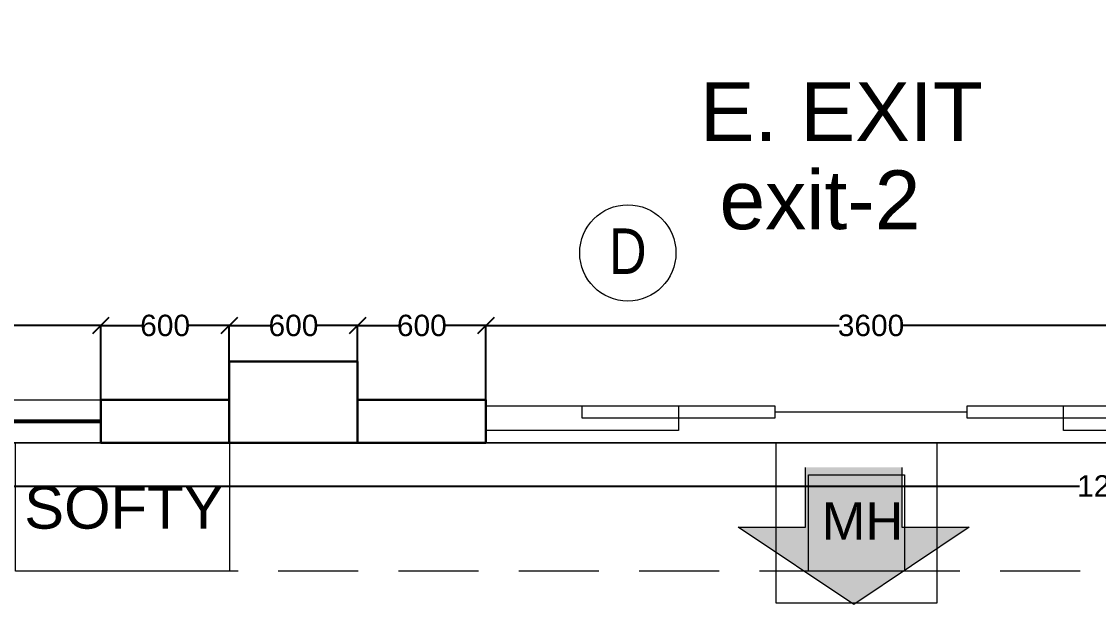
# Model space of a CAD drawing. Header units: inches. Extents: x 148614 to 294443, y 4730 to 138360.
# Drawn here: x 226416 to 231451, y 101428 to 104152 of the extents above; entities that cross this region are included whole.
import ezdxf
from ezdxf.enums import TextEntityAlignment as Align

# ---------------------------------------------------------------- set-up
doc = ezdxf.new("R2010")
doc.units = ezdxf.units.IN
doc.header["$MEASUREMENT"] = 0
doc.linetypes.add('( Hidden )', pattern=[0.375, 0.25, -0.125])
doc.linetypes.add('HIDDEN2', pattern=[0.1875, 0.125, -0.0625])
doc.layers.get('DEFPOINTS').update_dxf_attribs({"color": 40, "lineweight": 15})
for name, color, linetype, lineweight in [('01-PDA MEP', 7, 'Continuous', 15), ('AR-WALL', 43, 'Continuous', 13), ('BUILDING  LINE', 46, 'Continuous', 0), ('Column', 32, 'Continuous', 30), ('DIAMENSION', 122, 'Continuous', 15), ('door window text', 242, 'Continuous', 13), ('dotted gen.& dotted windows', 252, 'HIDDEN2', 15), ('glass', 132, 'Continuous', 25), ('MEP INPUTS', 7, 'Continuous', 15), ('mullion', 6, 'Continuous', 30), ('Otla', 251, 'Continuous', 13), ('Ramp', 252, 'Continuous', 13), ('room text', 7, 'Continuous', 13), ('wall ele', 7, 'Continuous', 15)]:
    doc.layers.add(name, color=color, linetype=linetype, lineweight=lineweight)
doc.layers.add('DIM 02 DMART', color=8, linetype='Continuous')
doc.styles.add('ARIAL', font='arial.ttf')
doc.styles.add('dim center', font='arial.ttf', dxfattribs={"height": 250})
doc.styles.add('opning tag', font='ARIALN.TTF', dxfattribs={"height": 175})
doc.styles.add('room text', font='arial.ttf', dxfattribs={"height": 150})
doc.dimstyles.new('Dmart', dxfattribs={"dimtxt": 100, "dimasz": 75, "dimexe": 0.0625, "dimexo": 0.0625, "dimgap": 0.09, "dimtad": 0, "dimdec": 0, "dimzin": 0, "dimdsep": 46, "dimtxsty": 'ARIAL', "dimblk": 'OBLIQUE', "dimcen": 0.09, "dimclrt": 252, "dimadec": 0, "dimazin": 0, "dimtfac": 1, "dimtdec": 0, "dimtofl": 0, "dimtmove": 1, "dimatfit": 3, "dimldrblk": 'OBLIQUE', "dimfxl": 1, "dimtolj": 1, "dimtzin": 0, "dimarcsym": 0})

# ---------------------------------------------------------------- blocks, each defined once
blk = doc.blocks.new('DFGFH')
at = {"layer": 'AR-WALL', "lineweight": 0}
for p, q in [((32753.6939, -3088.3867), (32753.6939, -3087.4867)), ((32753.6939, -3087.4867), (32753.8089, -3087.4867)), ((32753.8089, -3087.4867), (32753.8089, -3088.3867)), ((32753.8089, -3088.3867), (32753.6939, -3088.3867)), ((32753.6939, -3091.0867), (32753.6939, -3090.1867)), ((32753.6939, -3090.1867), (32753.8089, -3090.1867)), ((32753.8089, -3090.1867), (32753.8089, -3091.0867)), ((32753.8089, -3091.0867), (32753.6939, -3091.0867))]:
    blk.add_line(p, q, dxfattribs=at)
at = {"layer": 'AR-WALL', "color": 150, "lineweight": 0}
for p, q in [((32753.6939, -3088.8367), (32753.6939, -3087.9367)), ((32753.6939, -3087.9367), (32753.7514, -3087.9367)), ((32753.7514, -3087.9367), (32753.7514, -3088.8367)), ((32753.7514, -3088.8367), (32753.6939, -3088.8367)), ((32753.7226, -3089.7367), (32753.7226, -3088.8367)), ((32753.6939, -3090.6367), (32753.6939, -3089.7367)), ((32753.6939, -3089.7367), (32753.7514, -3089.7367)), ((32753.7514, -3089.7367), (32753.7514, -3090.6367)), ((32753.7514, -3090.6367), (32753.6939, -3090.6367))]:
    blk.add_line(p, q, dxfattribs=at)
blk = doc.blocks.new('A$C736D5789-flat-2')
h = blk.add_hatch(color=104)
h.set_gradient(color1=(14, 170, 35), rotation=90, one_color=1, tint=1, name='CYLINDER')
h.paths.add_polyline_path([(0.0067, 0.302), (0.3217, 0.302), (-0.2183, 0.6631), (-0.7583, 0.302), (-0.4433, 0.302), (-0.4433, 0.0224), (0.0067, 0.0224)])
at = {"color": 43, "linetype": 'Continuous'}
blk.add_lwpolyline([(0.0067, 0.0224), (0.0067, 0.302), (0.3217, 0.302), (-0.2183, 0.6631), (-0.7583, 0.302), (-0.4433, 0.302), (-0.4433, 0.0224)], dxfattribs=at)
blk = doc.blocks.new('A$C2CE0611A')
at = {"layer": 'Otla', "rotation": 270}
blk.add_blockref('DFGFH', (3091.0867, 32753.6939), dxfattribs=at)
at = {"layer": 'Ramp', "xscale": -1, "rotation": 179.9999957030443}
blk.add_blockref('A$C736D5789-flat-2', (1.9373, -0.2653, 1.9661), dxfattribs=at)
blk = doc.blocks.new('_Oblique')
at = {"color": 0, "linetype": 'ByBlock', "lineweight": -2}
blk.add_line((-0.5, -0.5), (0.5, 0.5), dxfattribs=at)
blk = doc.blocks.new('*D177')
at = {"layer": 'DEFPOINTS', "color": 0}
for p in [(226787.6, 102731.2), (224987.6, 102383.5), (226787.6, 102383.5)]:
    blk.add_point(p, dxfattribs=at)
at = {"layer": 'DIM 02 DMART', "color": 0, "lineweight": -2}
for p, q in [((224987.6, 102383.5), (224987.6, 102731.2)), ((224987.6, 102731.2), (225743.1, 102731.2)), ((226787.6, 102731.2), (226032.2, 102731.2)), ((226787.6, 102383.5), (226787.6, 102731.2))]:
    blk.add_line(p, q, dxfattribs=at)
at = {"layer": 'DIM 02 DMART', "color": 0, "lineweight": -2, "xscale": 75, "yscale": 75, "zscale": 75, "rotation": 180}
blk.add_blockref('_Oblique', (224987.6, 102731.2), dxfattribs=at)
at = {"layer": 'DIM 02 DMART', "color": 0, "lineweight": -2, "xscale": 75, "yscale": 75, "zscale": 75}
blk.add_blockref('_Oblique', (226787.6, 102731.2), dxfattribs=at)
at = {"layer": 'DIM 02 DMART', "color": 252, "insert": (225887.6, 102731.2), "char_height": 100, "attachment_point": 5, "style": 'ARIAL'}
blk.add_mtext('\\A1;1800', dxfattribs=at)
blk = doc.blocks.new('*D178')
at = {"layer": 'DEFPOINTS', "color": 0}
for p in [(227387.6, 102731.2), (226787.6, 102383.5), (227387.6, 102383.5)]:
    blk.add_point(p, dxfattribs=at)
at = {"layer": 'DIM 02 DMART', "color": 0, "lineweight": -2}
for p, q in [((226787.6, 102383.5), (226787.6, 102731.2)), ((226787.6, 102731.2), (226977, 102731.2)), ((227387.6, 102731.2), (227198.3, 102731.2)), ((227387.6, 102383.5), (227387.6, 102731.2))]:
    blk.add_line(p, q, dxfattribs=at)
at = {"layer": 'DIM 02 DMART', "color": 0, "lineweight": -2, "xscale": 75, "yscale": 75, "zscale": 75, "rotation": 180}
blk.add_blockref('_Oblique', (226787.6, 102731.2), dxfattribs=at)
at = {"layer": 'DIM 02 DMART', "color": 0, "lineweight": -2, "xscale": 75, "yscale": 75, "zscale": 75}
blk.add_blockref('_Oblique', (227387.6, 102731.2), dxfattribs=at)
at = {"layer": 'DIM 02 DMART', "color": 252, "insert": (227087.6, 102731.2), "char_height": 100, "attachment_point": 5, "style": 'ARIAL'}
blk.add_mtext('\\A1;600', dxfattribs=at)
blk = doc.blocks.new('*D179')
at = {"layer": 'DEFPOINTS', "color": 0}
for p in [(227987.6, 102731.2), (227987.6, 102563.5), (227387.6, 102383.5)]:
    blk.add_point(p, dxfattribs=at)
at = {"layer": 'DIM 02 DMART', "color": 0, "lineweight": -2}
for p, q in [((227387.6, 102383.5), (227387.6, 102731.2)), ((227387.6, 102731.2), (227577, 102731.2)), ((227987.6, 102731.2), (227798.3, 102731.2)), ((227987.6, 102563.5), (227987.6, 102731.2))]:
    blk.add_line(p, q, dxfattribs=at)
at = {"layer": 'DIM 02 DMART', "color": 0, "lineweight": -2, "xscale": 75, "yscale": 75, "zscale": 75, "rotation": 180}
blk.add_blockref('_Oblique', (227387.6, 102731.2), dxfattribs=at)
at = {"layer": 'DIM 02 DMART', "color": 0, "lineweight": -2, "xscale": 75, "yscale": 75, "zscale": 75}
blk.add_blockref('_Oblique', (227987.6, 102731.2), dxfattribs=at)
at = {"layer": 'DIM 02 DMART', "color": 252, "insert": (227687.6, 102731.2), "char_height": 100, "attachment_point": 5, "style": 'ARIAL'}
blk.add_mtext('\\A1;600', dxfattribs=at)
blk = doc.blocks.new('*D180')
at = {"layer": 'DEFPOINTS', "color": 0}
for p in [(228587.6, 102731.2), (227987.6, 102563.5), (228587.6, 102383.5)]:
    blk.add_point(p, dxfattribs=at)
at = {"layer": 'DIM 02 DMART', "color": 0, "lineweight": -2}
for p, q in [((227987.6, 102563.5), (227987.6, 102731.2)), ((227987.6, 102731.2), (228177, 102731.2)), ((228587.6, 102731.2), (228398.3, 102731.2)), ((228587.6, 102383.5), (228587.6, 102731.2))]:
    blk.add_line(p, q, dxfattribs=at)
at = {"layer": 'DIM 02 DMART', "color": 0, "lineweight": -2, "xscale": 75, "yscale": 75, "zscale": 75, "rotation": 180}
blk.add_blockref('_Oblique', (227987.6, 102731.2), dxfattribs=at)
at = {"layer": 'DIM 02 DMART', "color": 0, "lineweight": -2, "xscale": 75, "yscale": 75, "zscale": 75}
blk.add_blockref('_Oblique', (228587.6, 102731.2), dxfattribs=at)
at = {"layer": 'DIM 02 DMART', "color": 252, "insert": (228287.6, 102731.2), "char_height": 100, "attachment_point": 5, "style": 'ARIAL'}
blk.add_mtext('\\A1;600', dxfattribs=at)
blk = doc.blocks.new('*D181')
at = {"layer": 'DEFPOINTS', "color": 0}
for p in [(232187.6, 102731.2), (228587.6, 102383.5), (232187.6, 102383.5)]:
    blk.add_point(p, dxfattribs=at)
at = {"layer": 'DIM 02 DMART', "color": 0, "lineweight": -2}
for p, q in [((228587.6, 102383.5), (228587.6, 102731.2)), ((228587.6, 102731.2), (230238.4, 102731.2)), ((232187.6, 102731.2), (230536.8, 102731.2)), ((232187.6, 102383.5), (232187.6, 102731.2))]:
    blk.add_line(p, q, dxfattribs=at)
at = {"layer": 'DIM 02 DMART', "color": 0, "lineweight": -2, "xscale": 75, "yscale": 75, "zscale": 75, "rotation": 180}
blk.add_blockref('_Oblique', (228587.6, 102731.2), dxfattribs=at)
at = {"layer": 'DIM 02 DMART', "color": 0, "lineweight": -2, "xscale": 75, "yscale": 75, "zscale": 75}
blk.add_blockref('_Oblique', (232187.6, 102731.2), dxfattribs=at)
at = {"layer": 'DIM 02 DMART', "color": 252, "insert": (230387.6, 102731.2), "char_height": 100, "attachment_point": 5, "style": 'ARIAL'}
blk.add_mtext('\\A1;3600', dxfattribs=at)
blk = doc.blocks.new('*D95')
at = {"layer": 'DEFPOINTS', "color": 0}
for p in [(224387.6, 102183.5), (236501.1, 102183.5), (236501.1, 101981.1)]:
    blk.add_point(p, dxfattribs=at)
at = {"layer": 'DIM 02 DMART', "color": 0, "lineweight": -2}
for p, q in [((224387.6, 102183.4), (224387.6, 101981)), ((236501.1, 102183.4), (236501.1, 101981)), ((224387.6, 101981.1), (231361.8, 101981.1)), ((236501.1, 101981.1), (231728.9, 101981.1))]:
    blk.add_line(p, q, dxfattribs=at)
at = {"layer": 'DIM 02 DMART', "color": 0, "lineweight": -2, "xscale": 75, "yscale": 75, "zscale": 75, "rotation": 180}
blk.add_blockref('_Oblique', (224387.6, 101981.1), dxfattribs=at)
at = {"layer": 'DIM 02 DMART', "color": 0, "lineweight": -2, "xscale": 75, "yscale": 75, "zscale": 75}
blk.add_blockref('_Oblique', (236501.1, 101981.1), dxfattribs=at)
at = {"layer": 'DIM 02 DMART', "color": 252, "insert": (231545.3, 101981.1), "char_height": 100, "attachment_point": 5, "style": 'ARIAL'}
blk.add_mtext('\\A1;12113', dxfattribs=at)
blk = doc.blocks.new('opning tag')
at = {"layer": 'door window text', "linetype": 'Continuous'}
blk.add_circle((0, 0), 132.3, dxfattribs=at)
at = {"layer": 'door window text', "style": 'opning tag'}
blk.add_attdef('D1', text='', height=125, dxfattribs=at).set_placement((0, -57.7), align=Align.CENTER)
blk = doc.blocks.new('gr flr')
at = {"layer": 'DIAMENSION', "color": 6, "lineweight": 5, "ltscale": 1000}
blk.add_lwpolyline([(2327445.6, -3253648.8), (2327445.6, -3254248.8), (2326445.6, -3254248.8), (2326445.6, -3253648.8)], close=True, dxfattribs=at)
at = {"layer": 'MEP INPUTS', "color": 3, "lineweight": 5, "ltscale": 1000, "insert": (2326486.7, -3253850.5, 1000), "char_height": 200, "width": 294.793, "attachment_point": 1, "style": 'dim center'}
blk.add_mtext('SOFTY ', dxfattribs=at)
blk = doc.blocks.new('A$C2F4D0B9E')
at = {"layer": 'MEP INPUTS', "color": 3, "lineweight": 9, "ltscale": 1000}
for points in [[(0, 750), (750, 750), (750, 0), (0, 0)], [(150, 600), (600, 600), (600, 150), (150, 150)]]:
    blk.add_lwpolyline(points, close=True, dxfattribs=at)
at = {"layer": 'MEP INPUTS', "color": 3, "lineweight": 9, "ltscale": 1000, "insert": (212.9, 471.2), "char_height": 175, "width": 5828.315, "attachment_point": 1, "style": 'dim center'}
blk.add_mtext('MH', dxfattribs=at)

msp = doc.modelspace()

# ---------------------------------------------------------------- linework, layer by layer
at = {"layer": 'BUILDING  LINE'}
msp.add_lwpolyline([(202337.6, 128833.5), (235237.6, 128833.5), (239109.7, 102183.4), (202337.6, 102183.4)], close=True, dxfattribs=at)
at = {"layer": 'Column', "ltscale": 20}
msp.add_lwpolyline([(227987.6, 102563.5), (227387.6, 102563.5), (227387.6, 102183.5), (227987.6, 102183.5)], close=True, dxfattribs=at)
at = {"layer": 'dotted gen.& dotted windows', "linetype": '( Hidden )', "ltscale": 1500}
msp.add_lwpolyline([(201737.6, 129433.5), (235756.8, 129433.5), (239803.2, 101583.5), (201737.6, 101583.5)], close=True, dxfattribs=at)
at = {"layer": 'glass', "const_width": 20}
msp.add_lwpolyline([(224987.6, 102283.5), (226787.6, 102283.5)], dxfattribs=at)
at = {"layer": 'mullion'}
for p, q in [((226787.6, 102383.5), (227387.6, 102383.5)), ((227987.6, 102383.5), (228587.6, 102383.5)), ((226787.6, 102183.5), (227387.6, 102183.5)), ((227987.6, 102183.5), (228587.6, 102183.5))]:
    msp.add_line(p, q, dxfattribs=at)
for points in [[(226787.6, 102383.5), (226787.6, 102183.5)], [(228587.6, 102383.5), (228587.6, 102183.5)]]:
    msp.add_lwpolyline(points, dxfattribs=at)
at = {"layer": 'wall ele'}
for p, q in [((224987.6, 102383.5), (226787.6, 102383.5)), ((224987.6, 102183.5), (226787.6, 102183.5)), ((228587.6, 102183.5), (232187.6, 102183.5))]:
    msp.add_line(p, q, dxfattribs=at)

# ---------------------------------------------------------------- block references
at = {"xscale": 1000, "yscale": 1000, "zscale": 1000}
msp.add_blockref('A$C2CE0611A', (228587.6, 102356), dxfattribs=at)
at = {"layer": '01-PDA MEP'}
msp.add_blockref('gr flr', (-2100057.9, 3355832.3), dxfattribs=at)
at = {"layer": 'door window text', "xscale": 1.699999999953434, "yscale": 1.700000000186265, "zscale": 1.7}
msp.add_blockref('opning tag', (229250.7, 103070.7), dxfattribs=at).add_auto_attribs({'D1': 'D'})
at = {"layer": 'MEP INPUTS', "color": 3, "lineweight": 5, "ltscale": 1000}
msp.add_blockref('A$C2F4D0B9E', (229944.6, 101433.5, -1000), dxfattribs=at)

# ---------------------------------------------------------------- texts
at = {"layer": 'room text', "lineweight": 5, "insert": (229587.2, 103593.5, 1137.6), "char_height": 275, "width": 19110.875, "attachment_point": 7, "style": 'room text'}
msp.add_mtext('E. EXIT', dxfattribs=at)
at = {"layer": 'room text', "insert": (229679.2, 103177.7, 1137.6), "char_height": 275, "width": 19110.875, "attachment_point": 7, "style": 'room text'}
msp.add_mtext('exit-2', dxfattribs=at)

# ---------------------------------------------------------------- dimensions: what is measured, and where the dimension line sits
at = {"layer": 'DIM 02 DMART'}
for base, p1, p2, picture, middle in [((226787.6, 102731.2), (224987.6, 102383.5), (226787.6, 102383.5), '*D177', (225887.6, 102731.2)), ((227387.6, 102731.2), (226787.6, 102383.5), (227387.6, 102383.5), '*D178', (227087.6, 102731.2)), ((227987.6, 102731.2), (227387.6, 102383.5), (227987.6, 102563.5), '*D179', (227687.6, 102731.2)), ((228587.6, 102731.2), (227987.6, 102563.5), (228587.6, 102383.5), '*D180', (228287.6, 102731.2)), ((232187.6, 102731.2), (228587.6, 102383.5), (232187.6, 102383.5), '*D181', (230387.6, 102731.2))]:
    dim = msp.add_linear_dim(base=base, p1=p1, p2=p2, dimstyle='Dmart', dxfattribs=at)
    dim.commit()
    dim.dimension.update_dxf_attribs({"geometry": picture, "text_midpoint": middle})
dim = msp.add_linear_dim(base=(236501.0915, 101981.0917), p1=(224387.6465, 102183.4789), p2=(236501.0915, 102183.4789), dimstyle='Dmart', dxfattribs=at)
dim.commit()
dim.dimension.update_dxf_attribs({"geometry": '*D95', "text_midpoint": (231545.3209, 101981.0917), "dimtype": 160})

doc.saveas('drawing.dxf')
